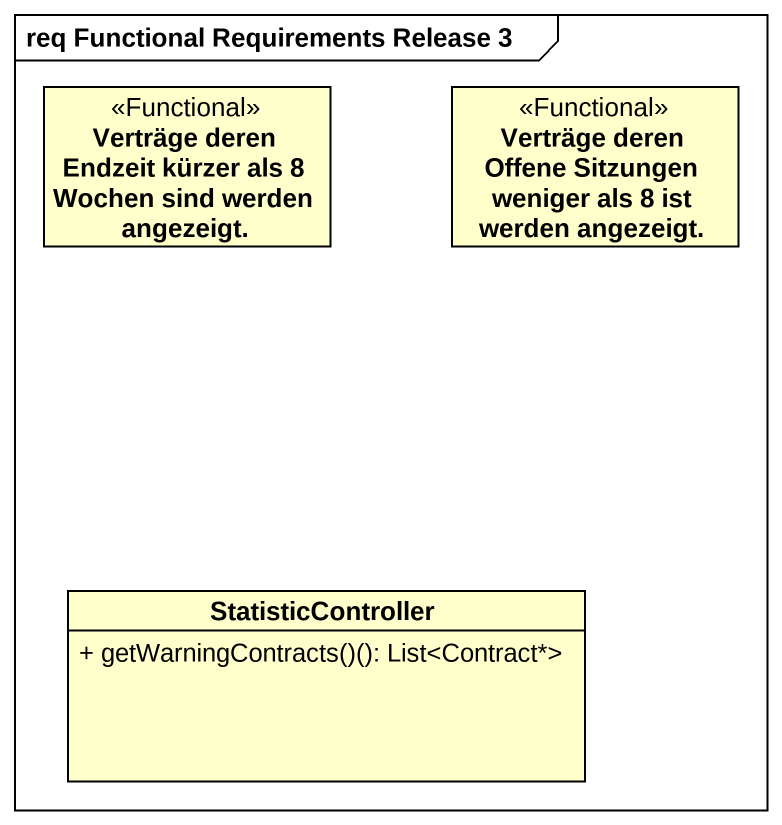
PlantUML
@startuml
mainframe req Functional Requirements Release 3
hide circle
hide empty members
skinparam classAttributeIconSize 0
class "Verträge deren Endzeit kürzer als 8 Wochen sind werden angezeigt." as Verträge_deren_Endzeit <<Functional>>
class "Verträge deren Offene Sitzungen weniger als 8 ist werden angezeigt." as Verträge_deren_Offene <<Functional>>
class StatisticController {
  + getWarningContracts()(): List<Contract*>
}
@enduml
